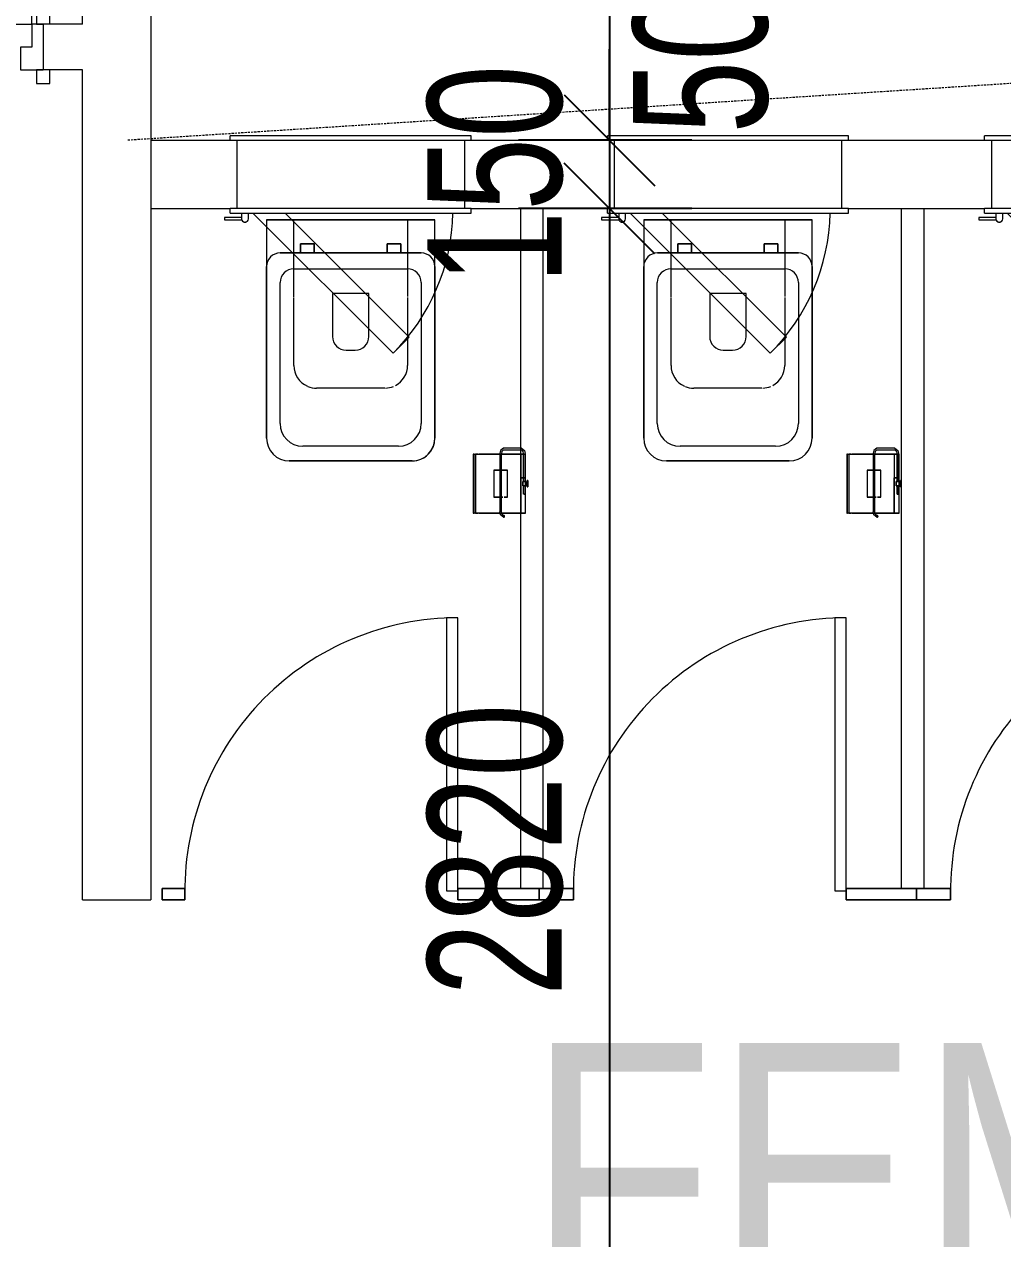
# Model space of a CAD drawing. Header units: millimetres. Extents: x 10569 to 232243, y -25347 to 80743.
# Drawn here: x 80986 to 83137, y 40282 to 42952 of the extents above; entities that cross this region are included whole.
import ezdxf

# ---------------------------------------------------------------- set-up
doc = ezdxf.new("R2010")
doc.units = ezdxf.units.MM
doc.linetypes.add('Hidden', pattern=[7.14375, 4.7625, -2.38125])
for name, color, linetype, lineweight in [('A-ANNO-DIMS', 211, 'Continuous', 5), ('A-DETL-HDLN', 90, 'Hidden', 9), ('A-DOOR', 31, 'Continuous', 20), ('A-DOOR-FRAM', 31, 'Continuous', 30), ('A-WALL', 113, 'Continuous', 20), ('G-ANNO-TEXT', 231, 'Continuous', 5), ('P-SANR-FIXT', 6, 'Continuous', 9)]:
    doc.layers.add(name, color=color, linetype=linetype, lineweight=lineweight)
doc.styles.add('Arial_2', font='arial.ttf', dxfattribs={"width": 0.7, "height": 295.05988})
doc.styles.add('Swis721 BT_5', font='swiss.ttf', dxfattribs={"width": 0.85, "height": 567.642527})
doc.dimstyles.new('Linear_-_1_5mm_Arial', dxfattribs={"dimscale": 304.8, "dimtxt": 300, "dimasz": 0.656168, "dimexe": 0.656168, "dimexo": 0.0625, "dimgap": 0.328084, "dimtad": 1, "dimdec": 0, "dimzin": 0, "dimdsep": 46, "dimtxsty": 'Arial_2', "dimblk1": 'OBLIQUE', "dimblk2": 'OBLIQUE', "dimsah": 1, "dimcen": 0.09, "dimadec": 0, "dimazin": 0, "dimtfac": 1, "dimtdec": 4, "dimtix": 1, "dimtmove": 0, "dimatfit": 3, "dimfxl": 0.656168, "dimfxlon": 1, "dimtvp": 1, "dimtolj": 1, "dimtzin": 0, "dimarcsym": 2})
doc.dimstyles.new('Linear_-_1_5mm_Arial_1', dxfattribs={"dimscale": 304.8, "dimtxt": 300, "dimasz": 0.656168, "dimexe": 0.656168, "dimexo": 0.0625, "dimgap": 0.328084, "dimtad": 1, "dimdec": 0, "dimzin": 0, "dimdsep": 46, "dimtxsty": 'Arial_2', "dimblk1": 'OBLIQUE', "dimblk2": 'OBLIQUE', "dimsah": 1, "dimcen": 0.09, "dimadec": 0, "dimazin": 0, "dimtfac": 1, "dimtdec": 4, "dimtix": 1, "dimtmove": 2, "dimatfit": 3, "dimfxl": 0.656168, "dimfxlon": 1, "dimtvp": 1, "dimtolj": 1, "dimtzin": 0, "dimarcsym": 2})

# ---------------------------------------------------------------- blocks, each defined once
blk = doc.blocks.new('DLN-Single Door__X01_ - _M08_1300 x 2450 _WH_-16935537-TENDER DRAFT G_F')
at = {"layer": 'A-DOOR', "lineweight": 15}
for p, q in [((-660, 80), (-690, 80)), ((-690, 80), (-690, 50)), ((-660, 50), (-660, 80)), ((690, 80), (660, 80)), ((660, 80), (660, 50)), ((690, 50), (690, 80)), ((-675, 50), (-660, 50)), ((660, 50), (675, 50)), ((-690, -50), (-690, -80)), ((-660, -50), (-675, -50)), ((-660, -80), (-660, -50)), ((-600, -50), (-650, -50)), ((-650, -50), (-650, -1350)), ((-600, -1350), (-600, -50)), ((675, -50), (660, -50)), ((660, -50), (660, -80)), ((690, -80), (690, -50)), ((-690, -80), (-660, -80)), ((660, -80), (690, -80)), ((-650, -1350), (-600, -1350))]:
    blk.add_line(p, q, dxfattribs=at)
blk.add_arc((-650, -50), 1300, 270, 0.5, dxfattribs=at)
at = {"layer": 'A-DOOR-FRAM', "lineweight": 15}
for p, q in [((-625, 50), (-675, 50)), ((-625, 0), (-625, 50)), ((625, 50), (625, 0)), ((675, 50), (625, 50)), ((-650, -50), (-650, 0)), ((-650, 0), (-625, 0)), ((625, 0), (650, 0)), ((650, 0), (650, -50)), ((-675, -50), (-650, -50)), ((650, -50), (675, -50))]:
    blk.add_line(p, q, dxfattribs=at)
blk = doc.blocks.new('DLN_Toilet - DLN_Toilet-V355-TENDER DRAFT G_F')
at = {"layer": 'P-SANR-FIXT'}
for p, q in [((135, 700), (-135, 700)), ((-135, 700), (135, 700)), ((135, 700), (-135, 700)), ((-105, 667.8), (105.2, 667.8)), ((-185, 650), (-185, 272.8)), ((-185, 272.8), (-185, 650)), ((-185, 650), (-185, 272.8)), ((185, 272.8), (185, 650)), ((185, 650), (185, 272.8)), ((185, 272.8), (185, 650)), ((-155, 307.8), (-155, 617.8)), ((155.2, 617.8), (155.2, 307.8)), ((-75, 540), (75, 540)), ((-125, 340.5), (-125, 490)), ((125, 490), (125, 340.6)), ((10, 456.5), (-10, 456.5)), ((-40, 426.5), (-40, 331.7)), ((40, 331.7), (40, 426.5)), ((-125, 277.8), (-125, 338.8)), ((-40, 331.7), (40, 331.7)), ((125, 338.9), (125, 277.9)), ((-185, 272.8), (-185, 170)), ((125.2, 277.8), (-125, 277.8)), ((-125, 242.8), (-125, 277.8)), ((125, 277.9), (125, 242.8)), ((185, 170), (185, 272.8)), ((-155, 242.8), (155, 242.8)), ((-110, 242.8), (-155, 242.8)), ((-125, 170), (-125, 242.8)), ((-80, 242.8), (-110, 242.8)), ((-80, 242.8), (-110, 242.8)), ((-110, 242.8), (-110, 222.8)), ((-110, 222.8), (-110, 242.8)), ((-110, 242.8), (-80, 242.8)), ((80, 242.8), (-80, 242.8)), ((-80, 222.8), (-80, 242.8)), ((-80, 242.8), (-80, 222.8)), ((110, 242.8), (80, 242.8)), ((110, 242.8), (80, 242.8)), ((80, 242.8), (80, 222.8)), ((80, 222.8), (80, 242.8)), ((80, 242.8), (110, 242.8)), ((155, 242.8), (110, 242.8)), ((110, 222.8), (110, 242.8)), ((110, 242.8), (110, 222.8)), ((125, 242.8), (125, 170)), ((-110, 222.8), (-80, 222.8)), ((-80, 222.8), (-110, 222.8)), ((80, 222.8), (110, 222.8)), ((110, 222.8), (80, 222.8)), ((-185, 170), (185, 170)), ((-125, 170), (-185, 170)), ((125, 170), (-125, 170)), ((185, 170), (125, 170))]:
    blk.add_line(p, q, dxfattribs=at)
for centre, radius, start, end in [((-135, 650), 50, 90, 180), ((-135, 650), 50, 90, 180), ((-135, 650), 50, 90, 180), ((135, 650), 50, 0, 90), ((135, 650), 50, 0, 90), ((135, 650), 50, 0, 90), ((-105, 617.8), 50, 90, 180), ((105.2, 617.8), 50, 0, 90), ((-75, 490), 50, 118.0175, 180), ((-75, 490), 50, 92.0659, 112.5), ((75, 490), 50, 67.5, 90), ((75, 490), 50, 0, 66.0442), ((-10, 426.5), 30, 90, 180), ((10, 426.5), 30, 360, 90), ((-125, 307.8), 30, 180, 270), ((125.2, 307.8), 30, 270, 0), ((-155, 272.8), 30, 180, 270), ((-155, 272.8), 30, 180, 270), ((155, 272.8), 30, 270, 0), ((155, 272.8), 30, 270, 0)]:
    blk.add_arc(centre, radius, start, end, dxfattribs=at)
blk = doc.blocks.new('DLN_Toilet - DLN_Toilet-V356-TENDER DRAFT G_F')
at = {"layer": 'P-SANR-FIXT'}
for p, q in [((135, 700), (-135, 700)), ((-135, 700), (135, 700)), ((135, 700), (-135, 700)), ((-105, 667.8), (105.2, 667.8)), ((-185, 650), (-185, 272.8)), ((-185, 272.8), (-185, 650)), ((-185, 650), (-185, 272.8)), ((185, 272.8), (185, 650)), ((185, 650), (185, 272.8)), ((185, 272.8), (185, 650)), ((-155, 307.8), (-155, 617.8)), ((155.2, 617.8), (155.2, 307.8)), ((-75, 540), (75, 540)), ((-125, 340.5), (-125, 490)), ((125, 490), (125, 340.6)), ((10, 456.5), (-10, 456.5)), ((-40, 426.5), (-40, 331.7)), ((40, 331.7), (40, 426.5)), ((-125, 277.8), (-125, 338.8)), ((-40, 331.7), (40, 331.7)), ((125, 338.9), (125, 277.9)), ((-185, 272.8), (-185, 170)), ((125.2, 277.8), (-125, 277.8)), ((-125, 242.8), (-125, 277.8)), ((125, 277.9), (125, 242.8)), ((185, 170), (185, 272.8)), ((-155, 242.8), (155, 242.8)), ((-110, 242.8), (-155, 242.8)), ((-125, 170), (-125, 242.8)), ((-80, 242.8), (-110, 242.8)), ((-80, 242.8), (-110, 242.8)), ((-110, 242.8), (-110, 222.8)), ((-110, 222.8), (-110, 242.8)), ((-110, 242.8), (-80, 242.8)), ((80, 242.8), (-80, 242.8)), ((-80, 222.8), (-80, 242.8)), ((-80, 242.8), (-80, 222.8)), ((110, 242.8), (80, 242.8)), ((110, 242.8), (80, 242.8)), ((80, 242.8), (80, 222.8)), ((80, 222.8), (80, 242.8)), ((80, 242.8), (110, 242.8)), ((155, 242.8), (110, 242.8)), ((110, 222.8), (110, 242.8)), ((110, 242.8), (110, 222.8)), ((125, 242.8), (125, 170)), ((-110, 222.8), (-80, 222.8)), ((-80, 222.8), (-110, 222.8)), ((80, 222.8), (110, 222.8)), ((110, 222.8), (80, 222.8)), ((-185, 170), (185, 170)), ((-125, 170), (-185, 170)), ((125, 170), (-125, 170)), ((185, 170), (125, 170))]:
    blk.add_line(p, q, dxfattribs=at)
for centre, radius, start, end in [((-135, 650), 50, 90, 180), ((-135, 650), 50, 90, 180), ((-135, 650), 50, 112.5, 180), ((-135, 650), 50, 90, 112.5), ((135, 650), 50, 0, 90), ((135, 650), 50, 0, 90), ((135, 650), 50, 0, 90), ((-105, 617.8), 50, 90, 180), ((105.2, 617.8), 50, 0, 90), ((-75, 490), 50, 118.0175, 180), ((-75, 490), 50, 92.0659, 112.5), ((75, 490), 50, 67.5, 90), ((75, 490), 50, 0, 66.0442), ((-10, 426.5), 30, 90, 180), ((10, 426.5), 30, 360, 90), ((-125, 307.8), 30, 180, 270), ((125.2, 307.8), 30, 270, 0), ((-155, 272.8), 30, 180, 270), ((-155, 272.8), 30, 180, 270), ((155, 272.8), 30, 270, 0), ((155, 272.8), 30, 270, 0)]:
    blk.add_arc(centre, radius, start, end, dxfattribs=at)
blk = doc.blocks.new('DLN-Access Panel__AP01_ - _AP04_ 450 x 650 _WH_-V446-TENDER DRAFT G_F')
at = {"layer": 'A-DOOR', "lineweight": 15}
for p, q in [((-265, 75), (-265, 85)), ((265, 85), (-265, 85)), ((265, 75), (265, 85)), ((-265, 75), (265, 75)), ((-265, -85), (-265, -75)), ((265, -75), (-265, -75)), ((265, -85), (265, -75)), ((-240, -95), (-277.5, -95)), ((-277.5, -95), (-277.5, -100)), ((-277.5, -100), (-239.6, -100)), ((-265, -85), (265, -85)), ((-240, -85), (-240, -97.5)), ((-225, -97.5), (-225, -85)), ((-215, -85), (93.2, -393.2)), ((128.6, -357.8), (-144.3, -85)), ((93.2, -393.2), (128.6, -357.8))]:
    blk.add_line(p, q, dxfattribs=at)
for centre, radius, start, end in [((-232.5, -97.5), 7.5, 180, 0), ((-232.5, -97.5), 7.5, 199.4712, 301.6259), ((-232.5, -97.5), 7.5, 240, 300), ((-232.5, -97.5), 7.5, 243.2518, 301.6259), ((-225, -75), 450, 315, 358.7079)]:
    blk.add_arc(centre, radius, start, end, dxfattribs=at)
at = {"layer": 'A-DOOR-FRAM', "lineweight": 15}
for p, q in [((-250, 75), (-250, -75)), ((250, 75), (250, -75))]:
    blk.add_line(p, q, dxfattribs=at)
blk = doc.blocks.new('DLN_Partition Door - 600x2100_100x25 _WH_GH_-15329693-TENDER DRAFT G_F')
at = {"layer": 'A-DOOR', "lineweight": 9}
for p, q in [((20, -509.1), (20, -534.1)), ((620, -509.1), (20, -509.1)), ((620, -534.1), (620, -509.1)), ((20, -534.1), (620, -534.1))]:
    blk.add_line(p, q, dxfattribs=at)
blk.add_arc((20, -534.1), 600, 0, 90.5, dxfattribs=at)
at = {"layer": 'P-SANR-FIXT'}
for p, q in [((25, 115.9), (0, 115.9)), ((0, 115.9), (0, 65.9)), ((0, 65.9), (0, 115.9)), ((0, 115.9), (25, 115.9)), ((25, 65.9), (25, 115.9)), ((25, 115.9), (25, 65.9)), ((0, 65.9), (25, 65.9)), ((25, 65.9), (0, 65.9)), ((25, -534.1), (0, -534.1)), ((0, -534.1), (0, -713.3)), ((0, -713.3), (0, -534.1)), ((0, -534.1), (25, -534.1)), ((25, -713.3), (25, -534.1)), ((25, -534.1), (25, -671.6)), ((25, -671.6), (25, -713.3)), ((0, -713.3), (25, -713.3)), ((25, -713.3), (0, -713.3))]:
    blk.add_line(p, q, dxfattribs=at)
blk = doc.blocks.new('FP_608-TENDER DRAFT G_F')
at = {"layer": 'P-SANR-FIXT'}
blk.add_line((-12.7, -6.1), (-65, -6.1), dxfattribs=at)
blk = doc.blocks.new('FP_609-TENDER DRAFT G_F')
at = {"layer": 'P-SANR-FIXT'}
blk.add_line((-65, -120.1), (65, -120.1), dxfattribs=at)
blk = doc.blocks.new('FP_610-TENDER DRAFT G_F')
at = {"layer": 'P-SANR-FIXT'}
for p, q in [((30, -45), (-30, -45)), ((-30, -75), (30, -75))]:
    blk.add_line(p, q, dxfattribs=at)
blk = doc.blocks.new('FP_611-TENDER DRAFT G_F')
at = {"layer": 'P-SANR-FIXT'}
for p, q in [((65, -5), (-65, -5)), ((-65, -115), (65, -115))]:
    blk.add_line(p, q, dxfattribs=at)
blk = doc.blocks.new('FP_612-TENDER DRAFT G_F')
at = {"layer": 'P-SANR-FIXT'}
for p, q in [((-3, -2), (-3, -5)), ((3, -5), (3, -2))]:
    blk.add_line(p, q, dxfattribs=at)
blk = doc.blocks.new('FP_613-TENDER DRAFT G_F')
at = {"layer": 'P-SANR-FIXT'}
for p, q in [((-7, 0), (-7, -2)), ((7, -2), (7, 0))]:
    blk.add_line(p, q, dxfattribs=at)
blk = doc.blocks.new('FP_614-TENDER DRAFT G_F')
at = {"layer": 'P-SANR-FIXT'}
for p, q in [((-5, -5), (-5, -6.1)), ((-5, -10.1), (-5, -11)), ((5, -6.1), (5, -5)), ((5, -11), (5, -10.1))]:
    blk.add_line(p, q, dxfattribs=at)
blk = doc.blocks.new('FP_615-TENDER DRAFT G_F')
at = {"layer": 'P-SANR-FIXT'}
for p, q in [((-5, -6.1), (-66.1, -6.1)), ((23.2, -6.1), (5, -6.1))]:
    blk.add_line(p, q, dxfattribs=at)
blk = doc.blocks.new('FP_616-TENDER DRAFT G_F')
at = {"layer": 'P-SANR-FIXT'}
for p, q in [((-66.1, -10.1), (-5, -10.1)), ((5, -10.1), (23.2, -10.1))]:
    blk.add_line(p, q, dxfattribs=at)
blk = doc.blocks.new('FP_617-TENDER DRAFT G_F')
at = {"layer": 'P-SANR-FIXT', "flags": 128}
blk.add_lwpolyline([(-78.1, -14.1), (-73.2, -7.6), (-66.1, -6.1)], dxfattribs=at)
blk = doc.blocks.new('FP_618-TENDER DRAFT G_F')
at = {"layer": 'P-SANR-FIXT', "flags": 128}
blk.add_lwpolyline([(-74.1, -14.1), (-70.8, -10.9), (-66.1, -10.1)], dxfattribs=at)
blk = doc.blocks.new('FP_619-TENDER DRAFT G_F')
at = {"layer": 'P-SANR-FIXT'}
for p, q in [((-78.1, -14.1), (-78.1, -54)), ((-74.1, -54), (-74.1, -14.1))]:
    blk.add_line(p, q, dxfattribs=at)
blk = doc.blocks.new('FP_620-TENDER DRAFT G_F')
at = {"layer": 'P-SANR-FIXT', "flags": 128}
blk.add_lwpolyline([(-74.1, -54), (-70.8, -57.2), (-66.1, -58)], dxfattribs=at)
blk = doc.blocks.new('FP_621-TENDER DRAFT G_F')
at = {"layer": 'P-SANR-FIXT', "flags": 128}
blk.add_lwpolyline([(-78.1, -54), (-73.2, -60.5), (-66.1, -62)], dxfattribs=at)
blk = doc.blocks.new('FP_622-TENDER DRAFT G_F')
at = {"layer": 'P-SANR-FIXT'}
for p, q in [((-30, -58), (-65, -58)), ((30, -58), (-30, -58)), ((61.8, -58), (30, -58))]:
    blk.add_line(p, q, dxfattribs=at)
blk = doc.blocks.new('FP_623-TENDER DRAFT G_F')
at = {"layer": 'P-SANR-FIXT'}
for p, q in [((-65, -62), (-30, -62)), ((-30, -62), (30, -62)), ((30, -62), (61.8, -62))]:
    blk.add_line(p, q, dxfattribs=at)
blk = doc.blocks.new('FP_624-TENDER DRAFT G_F')
at = {"layer": 'P-SANR-FIXT'}
for p, q in [((65, -57.4), (61.8, -58)), ((69.8, -54), (66.4, -57.2))]:
    blk.add_line(p, q, dxfattribs=at)
blk = doc.blocks.new('FP_625-TENDER DRAFT G_F')
at = {"layer": 'P-SANR-FIXT'}
blk.add_line((65, -61.3), (61.8, -62), dxfattribs=at)
at = {"layer": 'P-SANR-FIXT', "flags": 128}
blk.add_lwpolyline([(73.8, -54), (68.8, -60.5), (65, -61.3)], dxfattribs=at)
blk = doc.blocks.new('FP_626-TENDER DRAFT G_F')
at = {"layer": 'P-SANR-FIXT'}
for p, q in [((69.8, -52.8), (69.8, -54)), ((73.8, -54), (73.8, -52.8))]:
    blk.add_line(p, q, dxfattribs=at)
blk = doc.blocks.new('DLN_Toilet Paper Roll - DLN_Toilet Paper Roll-V607-TENDER DRAFT G_F')
at = {"layer": 'P-SANR-FIXT'}
for p, q in [((-7, 0), (7, 0)), ((7, 0), (-7, 0)), ((-65, -6.9), (-65, -5)), ((-65, -5), (-65, -6.9)), ((-65, -6.5), (-65, -6.9)), ((-65, -6.9), (-65, -6.5)), ((-65, -15.5), (-65, -6.9)), ((-65, -6.9), (-65, -7.3)), ((-65, -6.9), (-12.7, -6.9)), ((-65, -7.3), (-65, -7.8)), ((-65, -7.8), (-65, -8.3)), ((-65, -8.3), (-65, -8.8)), ((-65, -8.8), (-65, -9.3)), ((-65, -9.3), (-65, -9.7)), ((-65, -9.7), (-65, -9.9)), ((-65, -9.9), (-65, -15.6)), ((-65, -59.7), (-65, -12.4)), ((-65, -12.4), (-65, -21.1)), ((-65, -120.1), (-65, -15.5)), ((-65, -15.5), (-12.7, -15.5)), ((-65, -15.6), (-65, -37.5)), ((-65, -21.1), (-65, -32.5)), ((-12.7, -6.5), (-12.7, -6.9)), ((-12.7, -6.9), (-12.7, -6.5)), ((-12.7, -6.9), (-12.7, -7.3)), ((-12.7, -15.5), (-12.7, -6.9)), ((-12.7, -7.3), (-12.7, -7.8)), ((-12.7, -7.8), (-12.7, -8.3)), ((-12.7, -8.3), (-12.7, -8.8)), ((-12.7, -8.8), (-12.7, -9.7)), ((-12.7, -9.7), (-12.7, -9.9)), ((-12.7, -9.9), (-12.7, -15.5)), ((-12.7, -15.5), (65, -15.5)), ((65, -15.5), (-12.7, -15.5)), ((-7, -2), (7, -2)), ((7, -2), (-7, -2)), ((-5, -5), (5, -5)), ((-1.3, -5), (-5, -5)), ((-5, -11), (-2.5, -11)), ((5, -11), (-5, -11)), ((-3, -2), (3, -2)), ((3, -2), (-3, -2)), ((-3, -5), (-1.5, -5)), ((-1.5, -5), (-3, -5)), ((-2.5, -11), (2.5, -11)), ((-1.5, -5), (1.5, -5)), ((1.5, -5), (-1.5, -5)), ((1.3, -5), (-1.3, -5)), ((5, -5), (1.3, -5)), ((1.5, -5), (3, -5)), ((3, -5), (1.5, -5)), ((2.5, -11), (5, -11)), ((23.2, -9.3), (23.2, -6.9)), ((23.2, -6.9), (23.2, -9.3)), ((65, -15.1), (65, -5)), ((65, -5), (65, -15.1)), ((65, -21.1), (65, -15.1)), ((65, -15.1), (65, -59.7)), ((65, -15.6), (65, -15.5)), ((65, -15.5), (65, -120.1)), ((65, -37.5), (65, -15.6)), ((65, -32.5), (65, -21.1)), ((-65, -32.5), (-65, -45)), ((-65, -37.8), (-65, -59)), ((-65, -45.5), (-65, -45)), ((-65, -45), (-65, -45.5)), ((-65, -47), (-65, -45.5)), ((-65, -45.5), (-65, -47)), ((-65, -47), (-65, -59.3)), ((-65, -49.4), (-65, -47)), ((-65, -47), (-65, -56.1)), ((-65, -52.5), (-65, -49.4)), ((-65, -56.1), (-65, -52.5)), ((-30, -45.5), (-30, -45)), ((-30, -45), (-30, -45.5)), ((-30, -49.4), (-30, -45.5)), ((-30, -45.5), (-30, -55.1)), ((-30, -52.5), (-30, -49.4)), ((-30, -56.1), (-30, -52.5)), ((30, -49.4), (30, -45)), ((30, -45), (30, -45.5)), ((30, -45.5), (30, -47)), ((30, -47), (30, -49.4)), ((30, -52.5), (30, -49.6)), ((30, -49.6), (30, -52.5)), ((65, -45), (65, -32.5)), ((65, -59), (65, -37.8)), ((65, -49.4), (65, -45)), ((65, -45), (65, -45.5)), ((65, -45.5), (65, -47)), ((65, -59.7), (65, -47)), ((65, -47), (65, -49.4)), ((65, -52.5), (65, -49.4)), ((65, -49.4), (65, -52.5)), ((65, -56.1), (65, -52.5)), ((65, -52.5), (65, -56.1)), ((-65, -59.3), (-65, -56.1)), ((-65, -56.1), (-65, -59.7)), ((-65, -59.8), (-65, -78.6)), ((-65, -96.9), (-65, -60)), ((-65, -60), (-65, -63.9)), ((-65, -60.8), (-65, -73)), ((-65, -63.9), (-65, -60.8)), ((-65, -67.5), (-65, -63.9)), ((-65, -63.9), (-65, -67.5)), ((-65, -73), (-65, -67.5)), ((-65, -67.5), (-65, -70.6)), ((-65, -70.6), (-65, -73)), ((-65, -74.5), (-65, -73)), ((-65, -73), (-65, -74.5)), ((-65, -75), (-65, -74.5)), ((-65, -74.5), (-65, -75)), ((-65, -75), (-65, -87.5)), ((-65, -79.9), (-65, -95.2)), ((-30, -55.7), (-30, -55)), ((-30, -55), (-30, -55.7)), ((-30, -56.5), (-30, -55.7)), ((-30, -55.7), (-30, -56.5)), ((-30, -59.7), (-30, -56.2)), ((-30, -58.7), (-30, -56.5)), ((-30, -56.5), (-30, -57.5)), ((-30, -57.5), (-30, -61.3)), ((-30, -62.5), (-30, -58.7)), ((-30, -63.9), (-30, -60)), ((-30, -61.3), (-30, -62.5)), ((-30, -65), (-30, -62.5)), ((-30, -62.5), (-30, -64.3)), ((-30, -64.3), (-30, -65)), ((-30, -70.4), (-30, -65.2)), ((-30, -65.2), (-30, -67.5)), ((-30, -67.5), (-30, -70.4)), ((-30, -74.5), (-30, -70.6)), ((-30, -70.6), (-30, -75)), ((-30, -75), (-30, -74.5)), ((30, -63.5), (30, -55)), ((30, -55), (30, -55.2)), ((30, -55.2), (30, -58.7)), ((30, -56.1), (30, -59.7)), ((30, -58.7), (30, -60)), ((30, -60), (30, -61.3)), ((30, -60), (30, -63.8)), ((30, -61.3), (30, -62.5)), ((30, -62.5), (30, -63.5)), ((30, -64.3), (30, -63.5)), ((30, -63.5), (30, -64.3)), ((30, -63.9), (30, -67.5)), ((30, -65), (30, -64.3)), ((30, -64.3), (30, -65)), ((30, -75), (30, -64.9)), ((30, -67.5), (30, -70.6)), ((30, -70.6), (30, -73)), ((30, -73), (30, -74.5)), ((30, -74.5), (30, -75)), ((65, -59.7), (65, -56.1)), ((65, -56.1), (65, -59.7)), ((65, -78.6), (65, -59.8)), ((65, -73), (65, -60)), ((65, -60), (65, -96.9)), ((65, -63.9), (65, -60)), ((65, -60), (65, -63.9)), ((65, -67.5), (65, -63.9)), ((65, -63.9), (65, -67.5)), ((65, -70.6), (65, -67.5)), ((65, -67.5), (65, -70.6)), ((65, -73), (65, -70.6)), ((65, -70.6), (65, -73)), ((65, -74.5), (65, -73)), ((65, -73), (65, -74.5)), ((65, -75), (65, -74.5)), ((65, -74.5), (65, -75)), ((65, -96.9), (65, -75)), ((65, -95.2), (65, -79.9)), ((-65, -87.5), (-65, -96.9)), ((-65, -96.9), (-65, -107.7)), ((-65, -107.6), (-65, -98.9)), ((-65, -98.9), (-65, -107.6)), ((65, -107.7), (65, -96.9)), ((65, -107.6), (65, -98.9)), ((65, -98.9), (65, -107.6)), ((-65, -115), (-65, -109.9)), ((-65, -109.9), (-65, -113.1)), ((-65, -110), (-65, -113.7)), ((-65, -113.1), (-65, -115)), ((-65, -118.1), (-65, -120.1)), ((65, -118.1), (-65, -118.1)), ((-65, -120.1), (65, -120.1)), ((65, -113.1), (65, -109.9)), ((65, -109.9), (65, -115)), ((65, -113.7), (65, -110)), ((65, -115), (65, -113.1)), ((65, -120.1), (65, -118.1))]:
    blk.add_line(p, q, dxfattribs=at)
for start_param, end_param in [(0, 3.141593), (3.141593, 6.283185)]:
    blk.add_ellipse((71.8, -52.8), major_axis=(2, 0), ratio=0.802744, start_param=start_param, end_param=end_param, dxfattribs=at)
for points, knots in [([(-4.7, -6.8), (-4.8, -6.6), (-4.9, -6.3), (-5, -6.1), (-5, -6.1), (-5, -6.1)], [0.6, 0.6, 0.6, 0.6, 0.8, 0.9, 1, 1, 1, 1]), ([(-5, -6.1), (-5, -6.1), (-5, -6.2), (-4.9, -6.4), (-4.8, -6.7), (-4.8, -6.9)], [0, 0, 0, 0, 0.25, 0.5, 1, 1, 1, 1]), ([(-4.7, -7.8), (-4.7, -7.9), (-4.6, -8.3), (-4.7, -8.8), (-4.8, -9.3), (-4.9, -9.7), (-5, -10), (-5, -10.1), (-5, -10.1)], [0.2222222, 0.2222222, 0.2222222, 0.2222222, 0.3333333, 0.4444444, 0.5833333, 0.7222222, 0.8611111, 1, 1, 1, 1]), ([(-5, -10.1), (-5, -10.1), (-5, -10.1), (-4.9, -10), (-4.8, -9.8), (-4.8, -9.7), (-4.8, -9.6)], [0, 0, 0, 0, 0.2, 0.4, 0.7, 0.8, 0.8, 0.8, 0.8]), ([(5, -6.1), (5, -6.1), (5, -6.1), (4.9, -6.3), (4.8, -6.6), (4.7, -7), (4.6, -7.1)], [0, 0, 0, 0, 0.1, 0.2, 0.4, 0.5, 0.5, 0.5, 0.5]), ([(4.7, -7.8), (4.7, -7.8), (4.7, -7.7), (4.7, -7.5), (4.7, -7.4), (4.7, -7.3)], [0.7777778, 0.7777778, 0.7777778, 0.7777778, 0.7916667, 0.8611111, 0.8888889, 0.8888889, 0.8888889, 0.8888889]), ([(5, -10.1), (5, -10.1), (5, -10), (4.9, -9.8), (4.8, -9.3), (4.7, -8.7), (4.7, -8.3), (4.6, -8), (4.7, -7.9), (4.7, -7.8)], [0, 0, 0, 0, 0.1111111, 0.2222222, 0.4444444, 0.5833333, 0.6527778, 0.7222222, 0.7777778, 0.7777778, 0.7777778, 0.7777778]), ([(4.7, -9.3), (4.7, -9.5), (4.9, -9.8), (5, -10.1), (5, -10.1), (5, -10.1)], [0, 0, 0, 0, 0.4, 0.7, 1, 1, 1, 1]), ([(4.8, -6.9), (4.8, -6.7), (4.9, -6.4), (5, -6.2), (5, -6.1), (5, -6.1)], [0, 0, 0, 0, 0.5, 0.75, 1, 1, 1, 1])]:
    blk.add_open_spline(points, degree=3, knots=knots, dxfattribs=at)
for points in [[(-4.8, -6.9), (-4.8, -7.1), (-4.7, -7.2), (-4.7, -7.3)], [(-4.8, -9.6), (-4.7, -9.5), (-4.7, -9.4), (-4.7, -9.3)], [(-4.7, -9.3), (-4.6, -9.2), (-4.6, -8.9), (-4.5, -8.5), (-4.5, -8), (-4.5, -7.6), (-4.6, -7.1), (-4.7, -6.9), (-4.7, -6.8)], [(-4.7, -7.3), (-4.7, -7.5), (-4.7, -7.6), (-4.7, -7.8)], [(4.6, -7.1), (4.6, -7.3), (4.5, -7.6), (4.5, -8), (4.5, -8.5), (4.6, -8.9), (4.6, -9.2), (4.7, -9.3)], [(4.7, -7.3), (4.7, -7.2), (4.8, -7.1), (4.8, -6.9)]]:
    blk.add_open_spline(points, degree=3, dxfattribs=at)
for name in ['FP_613-TENDER DRAFT G_F', 'FP_617-TENDER DRAFT G_F', 'FP_619-TENDER DRAFT G_F', 'FP_618-TENDER DRAFT G_F', 'FP_615-TENDER DRAFT G_F', 'FP_616-TENDER DRAFT G_F', 'FP_611-TENDER DRAFT G_F', 'FP_608-TENDER DRAFT G_F', 'FP_614-TENDER DRAFT G_F', 'FP_612-TENDER DRAFT G_F', 'FP_610-TENDER DRAFT G_F', 'FP_626-TENDER DRAFT G_F', 'FP_621-TENDER DRAFT G_F', 'FP_620-TENDER DRAFT G_F', 'FP_622-TENDER DRAFT G_F', 'FP_623-TENDER DRAFT G_F', 'FP_624-TENDER DRAFT G_F', 'FP_625-TENDER DRAFT G_F', 'FP_609-TENDER DRAFT G_F']:
    blk.add_blockref(name, (0, 0), dxfattribs=at)
blk = doc.blocks.new('FP_628-TENDER DRAFT G_F')
at = {"layer": 'P-SANR-FIXT'}
blk.add_line((-12.7, -6.1), (-65, -6.1), dxfattribs=at)
blk = doc.blocks.new('FP_629-TENDER DRAFT G_F')
at = {"layer": 'P-SANR-FIXT'}
blk.add_line((-65, -120.1), (65, -120.1), dxfattribs=at)
blk = doc.blocks.new('FP_630-TENDER DRAFT G_F')
at = {"layer": 'P-SANR-FIXT'}
for p, q in [((30, -45), (-30, -45)), ((-30, -75), (30, -75))]:
    blk.add_line(p, q, dxfattribs=at)
blk = doc.blocks.new('FP_631-TENDER DRAFT G_F')
at = {"layer": 'P-SANR-FIXT'}
for p, q in [((65, -5), (-65, -5)), ((-65, -115), (65, -115))]:
    blk.add_line(p, q, dxfattribs=at)
blk = doc.blocks.new('FP_632-TENDER DRAFT G_F')
at = {"layer": 'P-SANR-FIXT'}
for p, q in [((-3, -2), (-3, -5)), ((3, -5), (3, -2))]:
    blk.add_line(p, q, dxfattribs=at)
blk = doc.blocks.new('FP_633-TENDER DRAFT G_F')
at = {"layer": 'P-SANR-FIXT'}
for p, q in [((-7, 0), (-7, -2)), ((7, -2), (7, 0))]:
    blk.add_line(p, q, dxfattribs=at)
blk = doc.blocks.new('FP_634-TENDER DRAFT G_F')
at = {"layer": 'P-SANR-FIXT'}
for p, q in [((-5, -5), (-5, -6.1)), ((-5, -10.1), (-5, -11)), ((5, -6.1), (5, -5)), ((5, -11), (5, -10.1))]:
    blk.add_line(p, q, dxfattribs=at)
blk = doc.blocks.new('FP_635-TENDER DRAFT G_F')
at = {"layer": 'P-SANR-FIXT'}
for p, q in [((-5, -6.1), (-66.1, -6.1)), ((23.2, -6.1), (5, -6.1))]:
    blk.add_line(p, q, dxfattribs=at)
blk = doc.blocks.new('FP_636-TENDER DRAFT G_F')
at = {"layer": 'P-SANR-FIXT'}
for p, q in [((-66.1, -10.1), (-5, -10.1)), ((5, -10.1), (23.2, -10.1))]:
    blk.add_line(p, q, dxfattribs=at)
blk = doc.blocks.new('FP_637-TENDER DRAFT G_F')
at = {"layer": 'P-SANR-FIXT', "flags": 128}
blk.add_lwpolyline([(-78.1, -14.1), (-73.2, -7.6), (-66.1, -6.1)], dxfattribs=at)
blk = doc.blocks.new('FP_638-TENDER DRAFT G_F')
at = {"layer": 'P-SANR-FIXT', "flags": 128}
blk.add_lwpolyline([(-74.1, -14.1), (-70.8, -10.9), (-66.1, -10.1)], dxfattribs=at)
blk = doc.blocks.new('FP_639-TENDER DRAFT G_F')
at = {"layer": 'P-SANR-FIXT'}
for p, q in [((-78.1, -14.1), (-78.1, -16.7)), ((-78.1, -16.7), (-78.1, -54)), ((-74.1, -16.7), (-74.1, -14.1)), ((-74.1, -54), (-74.1, -16.7))]:
    blk.add_line(p, q, dxfattribs=at)
blk = doc.blocks.new('FP_640-TENDER DRAFT G_F')
at = {"layer": 'P-SANR-FIXT', "flags": 128}
blk.add_lwpolyline([(-74.1, -54), (-70.8, -57.2), (-66.1, -58)], dxfattribs=at)
blk = doc.blocks.new('FP_641-TENDER DRAFT G_F')
at = {"layer": 'P-SANR-FIXT', "flags": 128}
blk.add_lwpolyline([(-78.1, -54), (-73.2, -60.5), (-66.1, -62)], dxfattribs=at)
blk = doc.blocks.new('FP_642-TENDER DRAFT G_F')
at = {"layer": 'P-SANR-FIXT'}
for p, q in [((-30, -58), (-65, -58)), ((30, -58), (-30, -58)), ((61.8, -58), (30, -58))]:
    blk.add_line(p, q, dxfattribs=at)
blk = doc.blocks.new('FP_643-TENDER DRAFT G_F')
at = {"layer": 'P-SANR-FIXT'}
for p, q in [((-65, -62), (-30, -62)), ((-30, -62), (30, -62)), ((30, -62), (61.8, -62))]:
    blk.add_line(p, q, dxfattribs=at)
blk = doc.blocks.new('FP_644-TENDER DRAFT G_F')
at = {"layer": 'P-SANR-FIXT'}
for p, q in [((65, -57.4), (61.8, -58)), ((69.8, -54), (66.4, -57.2))]:
    blk.add_line(p, q, dxfattribs=at)
blk = doc.blocks.new('FP_645-TENDER DRAFT G_F')
at = {"layer": 'P-SANR-FIXT'}
blk.add_line((65, -61.3), (61.8, -62), dxfattribs=at)
at = {"layer": 'P-SANR-FIXT', "flags": 128}
blk.add_lwpolyline([(73.8, -54), (68.8, -60.5), (65, -61.3)], dxfattribs=at)
blk = doc.blocks.new('FP_646-TENDER DRAFT G_F')
at = {"layer": 'P-SANR-FIXT'}
for p, q in [((69.8, -52.8), (69.8, -54)), ((73.8, -54), (73.8, -52.8))]:
    blk.add_line(p, q, dxfattribs=at)
blk = doc.blocks.new('DLN_Toilet Paper Roll - DLN_Toilet Paper Roll-V627-TENDER DRAFT G_F')
at = {"layer": 'P-SANR-FIXT'}
for p, q in [((-7, 0), (7, 0)), ((7, 0), (-7, 0)), ((-65, -6.9), (-65, -5)), ((-65, -5), (-65, -6.9)), ((-65, -6.5), (-65, -6.9)), ((-65, -6.9), (-65, -6.5)), ((-65, -15.5), (-65, -6.9)), ((-65, -6.9), (-65, -9.7)), ((-65, -6.9), (-12.7, -6.9)), ((-65, -9.7), (-65, -9.9)), ((-65, -9.9), (-65, -12.3)), ((-65, -12.3), (-65, -15.6)), ((-65, -15.1), (-65, -12.4)), ((-65, -12.4), (-65, -15.1)), ((-65, -15.5), (-12.7, -15.5)), ((-65, -59.7), (-65, -16.3)), ((-65, -16.3), (-65, -45)), ((-65, -120.1), (-65, -16.7)), ((-65, -16.7), (-65, -37.5)), ((-12.7, -6.5), (-12.7, -6.9)), ((-12.7, -6.9), (-12.7, -6.5)), ((-12.7, -6.9), (-12.7, -8.8)), ((-12.7, -15.5), (-12.7, -6.9)), ((-12.7, -8.8), (-12.7, -9.7)), ((-12.7, -9.7), (-12.7, -9.9)), ((-12.7, -9.9), (-12.7, -10.9)), ((-12.7, -10.9), (-12.7, -15.5)), ((-12.7, -15.5), (65, -15.5)), ((65, -15.5), (-12.7, -15.5)), ((-7, -2), (7, -2)), ((7, -2), (-7, -2)), ((-5, -5), (5, -5)), ((-1.3, -5), (-5, -5)), ((-5, -11), (-2.5, -11)), ((5, -11), (-5, -11)), ((-3, -2), (3, -2)), ((3, -2), (-3, -2)), ((-3, -5), (-1.5, -5)), ((-1.5, -5), (-3, -5)), ((-2.5, -11), (-1.3, -11)), ((-1.5, -5), (1.5, -5)), ((-0.8, -5), (-1.5, -5)), ((0, -5), (-1.3, -5)), ((-1.3, -11), (2.5, -11)), ((1.5, -5), (-0.8, -5)), ((1.3, -5), (0, -5)), ((5, -5), (1.3, -5)), ((1.5, -5), (3, -5)), ((3, -5), (1.5, -5)), ((2.5, -11), (5, -11)), ((23.2, -9.3), (23.2, -6.9)), ((23.2, -6.9), (23.2, -9.3)), ((65, -15.1), (65, -5)), ((65, -5), (65, -15.1)), ((65, -15.6), (65, -15.5)), ((65, -15.6), (65, -15.6)), ((65, -45), (65, -16.3)), ((65, -16.3), (65, -59.7)), ((65, -37.5), (65, -16.7)), ((65, -16.7), (65, -120.1)), ((-65, -37.8), (-65, -59)), ((-65, -45.5), (-65, -45)), ((-65, -45), (-65, -59.7)), ((-65, -59.3), (-65, -45.5)), ((-65, -47), (-65, -59.3)), ((-30, -45.5), (-30, -45)), ((-30, -45), (-30, -55.1)), ((-30, -49.4), (-30, -45.5)), ((-30, -56.1), (-30, -49.4)), ((30, -49.4), (30, -45)), ((30, -45), (30, -49.4)), ((30, -52.5), (30, -49.6)), ((30, -49.6), (30, -52.5)), ((65, -59), (65, -37.8)), ((65, -59.7), (65, -45)), ((65, -45), (65, -59.7)), ((65, -59.7), (65, -47)), ((-65, -59.8), (-65, -78.6)), ((-65, -96.9), (-65, -60)), ((-65, -60), (-65, -75)), ((-65, -60.8), (-65, -73)), ((-65, -75), (-65, -60.8)), ((-65, -75), (-65, -96.9)), ((-65, -79.9), (-65, -95.2)), ((-30, -55.7), (-30, -55)), ((-30, -55), (-30, -55.2)), ((-30, -55.2), (-30, -55.7)), ((-30, -56.5), (-30, -55.7)), ((-30, -55.7), (-30, -56.5)), ((-30, -59.7), (-30, -56.2)), ((-30, -58.7), (-30, -56.5)), ((-30, -56.5), (-30, -63.5)), ((-30, -60), (-30, -58.7)), ((-30, -61.3), (-30, -60)), ((-30, -63.9), (-30, -60)), ((-30, -62.5), (-30, -61.3)), ((-30, -64.8), (-30, -62.5)), ((-30, -63.5), (-30, -65)), ((-30, -65), (-30, -64.8)), ((-30, -70.4), (-30, -65.2)), ((-30, -65.2), (-30, -70.4)), ((-30, -75), (-30, -70.6)), ((-30, -70.6), (-30, -75)), ((30, -60), (30, -55)), ((30, -55), (30, -58.7)), ((30, -56.1), (30, -59.7)), ((30, -58.7), (30, -60)), ((30, -63.5), (30, -60)), ((30, -60), (30, -61.3)), ((30, -60), (30, -63.8)), ((30, -61.3), (30, -62.5)), ((30, -62.5), (30, -63.5)), ((30, -64.3), (30, -63.5)), ((30, -63.5), (30, -64.3)), ((30, -63.9), (30, -75)), ((30, -64.8), (30, -64.3)), ((30, -64.3), (30, -64.8)), ((30, -65), (30, -64.8)), ((30, -64.8), (30, -65)), ((30, -73), (30, -64.9)), ((30, -75), (30, -73)), ((65, -78.6), (65, -59.8)), ((65, -73), (65, -60)), ((65, -60), (65, -96.9)), ((65, -75), (65, -60)), ((65, -60), (65, -75)), ((65, -96.9), (65, -75)), ((65, -95.2), (65, -79.9)), ((-65, -96.9), (-65, -107.7)), ((-65, -107.6), (-65, -98.9)), ((-65, -98.9), (-65, -107.6)), ((65, -107.7), (65, -96.9)), ((65, -107.6), (65, -98.9)), ((65, -98.9), (65, -107.6)), ((-65, -115), (-65, -109.9)), ((-65, -109.9), (-65, -115)), ((-65, -110), (-65, -113.7)), ((-65, -118.1), (-65, -120.1)), ((65, -118.1), (-65, -118.1)), ((-65, -120.1), (65, -120.1)), ((65, -115), (65, -109.9)), ((65, -109.9), (65, -115)), ((65, -113.7), (65, -110)), ((65, -120.1), (65, -118.1))]:
    blk.add_line(p, q, dxfattribs=at)
for start_param, end_param in [(0, 3.141593), (3.141593, 6.283185)]:
    blk.add_ellipse((71.8, -52.8), major_axis=(2, 0), ratio=0.802744, start_param=start_param, end_param=end_param, dxfattribs=at)
for points, knots in [([(-4.7, -6.8), (-4.8, -6.6), (-4.9, -6.3), (-5, -6.1), (-5, -6.1), (-5, -6.1)], [0.6, 0.6, 0.6, 0.6, 0.8, 0.9, 1, 1, 1, 1]), ([(-5, -6.1), (-5, -6.1), (-5, -6.2), (-4.9, -6.4), (-4.8, -6.7), (-4.8, -6.9)], [0, 0, 0, 0, 0.25, 0.5, 1, 1, 1, 1]), ([(-4.7, -7.8), (-4.7, -7.9), (-4.6, -8.3), (-4.7, -8.8), (-4.8, -9.3), (-4.9, -9.7), (-5, -10), (-5, -10.1), (-5, -10.1)], [0.2222222, 0.2222222, 0.2222222, 0.2222222, 0.3333333, 0.4444444, 0.5833333, 0.7222222, 0.8611111, 1, 1, 1, 1]), ([(-5, -10.1), (-5, -10.1), (-5, -10.1), (-4.9, -10), (-4.8, -9.8), (-4.8, -9.7), (-4.8, -9.6)], [0, 0, 0, 0, 0.2, 0.4, 0.7, 0.8, 0.8, 0.8, 0.8]), ([(5, -6.1), (5, -6.1), (5, -6.1), (4.9, -6.3), (4.8, -6.6), (4.7, -7), (4.6, -7.1)], [0, 0, 0, 0, 0.1, 0.2, 0.4, 0.5, 0.5, 0.5, 0.5]), ([(4.7, -7.8), (4.7, -7.8), (4.7, -7.7), (4.7, -7.5), (4.7, -7.4), (4.7, -7.3)], [0.7777778, 0.7777778, 0.7777778, 0.7777778, 0.7916667, 0.8611111, 0.8888889, 0.8888889, 0.8888889, 0.8888889]), ([(5, -10.1), (5, -10.1), (5, -10), (4.9, -9.8), (4.8, -9.3), (4.7, -8.7), (4.7, -8.3), (4.6, -8), (4.7, -7.9), (4.7, -7.8)], [0, 0, 0, 0, 0.1111111, 0.2222222, 0.4444444, 0.5833333, 0.6527778, 0.7222222, 0.7777778, 0.7777778, 0.7777778, 0.7777778]), ([(4.7, -9.3), (4.7, -9.5), (4.9, -9.8), (5, -10.1), (5, -10.1), (5, -10.1)], [0, 0, 0, 0, 0.4, 0.7, 1, 1, 1, 1]), ([(4.8, -6.9), (4.8, -6.7), (4.9, -6.4), (5, -6.2), (5, -6.1), (5, -6.1)], [0, 0, 0, 0, 0.5, 0.75, 1, 1, 1, 1])]:
    blk.add_open_spline(points, degree=3, knots=knots, dxfattribs=at)
for points in [[(-4.8, -6.9), (-4.8, -7.1), (-4.7, -7.2), (-4.7, -7.3)], [(-4.8, -9.6), (-4.7, -9.5), (-4.7, -9.4), (-4.7, -9.3)], [(-4.7, -9.3), (-4.6, -9.2), (-4.6, -8.9), (-4.5, -8.5), (-4.5, -8), (-4.5, -7.6), (-4.6, -7.1), (-4.7, -6.9), (-4.7, -6.8)], [(-4.7, -7.3), (-4.7, -7.5), (-4.7, -7.6), (-4.7, -7.8)], [(4.6, -7.1), (4.6, -7.3), (4.5, -7.6), (4.5, -8), (4.5, -8.5), (4.6, -8.9), (4.6, -9.2), (4.7, -9.3)], [(4.7, -7.3), (4.7, -7.2), (4.8, -7.1), (4.8, -6.9)]]:
    blk.add_open_spline(points, degree=3, dxfattribs=at)
for name in ['FP_633-TENDER DRAFT G_F', 'FP_637-TENDER DRAFT G_F', 'FP_639-TENDER DRAFT G_F', 'FP_638-TENDER DRAFT G_F', 'FP_635-TENDER DRAFT G_F', 'FP_636-TENDER DRAFT G_F', 'FP_631-TENDER DRAFT G_F', 'FP_628-TENDER DRAFT G_F', 'FP_634-TENDER DRAFT G_F', 'FP_632-TENDER DRAFT G_F', 'FP_630-TENDER DRAFT G_F', 'FP_646-TENDER DRAFT G_F', 'FP_641-TENDER DRAFT G_F', 'FP_640-TENDER DRAFT G_F', 'FP_642-TENDER DRAFT G_F', 'FP_643-TENDER DRAFT G_F', 'FP_644-TENDER DRAFT G_F', 'FP_645-TENDER DRAFT G_F', 'FP_629-TENDER DRAFT G_F']:
    blk.add_blockref(name, (0, 0), dxfattribs=at)
blk = doc.blocks.new('DLN_Partition Door - 600x2100_100x25 _WH_GH_-15329694-TENDER DRAFT G_F')
at = {"layer": 'A-DOOR', "lineweight": 9}
for p, q in [((20, -509.1), (20, -534.1)), ((620, -509.1), (20, -509.1)), ((620, -534.1), (620, -509.1)), ((20, -534.1), (620, -534.1))]:
    blk.add_line(p, q, dxfattribs=at)
blk.add_arc((20, -534.1), 600, 0, 90.5, dxfattribs=at)
at = {"layer": 'P-SANR-FIXT'}
for p, q in [((25, 140.9), (0, 140.9)), ((0, 140.9), (0, 65.9)), ((0, 65.9), (0, 140.9)), ((0, 140.9), (25, 140.9)), ((25, 65.9), (25, 140.9)), ((25, 140.9), (25, 132.5)), ((25, 132.5), (25, 65.9)), ((0, 65.9), (25, 65.9)), ((25, 65.9), (0, 65.9)), ((25, -534.1), (0, -534.1)), ((0, -534.1), (0, -688.3)), ((0, -688.3), (0, -534.1)), ((0, -534.1), (25, -534.1)), ((25, -688.3), (25, -534.1)), ((25, -534.1), (25, -655)), ((25, -655), (25, -688.3)), ((0, -688.3), (25, -688.3)), ((25, -688.3), (0, -688.3))]:
    blk.add_line(p, q, dxfattribs=at)
blk = doc.blocks.new('DLN_Partition Door - 600x2100_100x25 _WH_GH_-V647-TENDER DRAFT G_F')
at = {"layer": 'A-DOOR', "lineweight": 9}
for p, q in [((20, -509.1), (20, -534.1)), ((620, -509.1), (20, -509.1)), ((620, -534.1), (620, -509.1)), ((20, -534.1), (620, -534.1))]:
    blk.add_line(p, q, dxfattribs=at)
blk.add_arc((20, -534.1), 600, 0, 90.5, dxfattribs=at)
at = {"layer": 'P-SANR-FIXT'}
for p, q in [((25, 140.9), (0, 140.9)), ((0, 140.9), (0, 65.9)), ((0, 65.9), (0, 140.9)), ((0, 140.9), (25, 140.9)), ((25, 65.9), (25, 140.9)), ((25, 140.9), (25, 124.2)), ((25, 124.2), (25, 65.9)), ((0, 65.9), (25, 65.9)), ((25, 65.9), (0, 65.9)), ((25, -534.1), (0, -534.1)), ((0, -534.1), (0, -688.3)), ((0, -688.3), (0, -534.1)), ((0, -534.1), (25, -534.1)), ((25, -688.3), (25, -534.1)), ((25, -534.1), (25, -663.3)), ((25, -663.3), (25, -688.3)), ((0, -688.3), (25, -688.3)), ((25, -688.3), (0, -688.3))]:
    blk.add_line(p, q, dxfattribs=at)
blk = doc.blocks.new('_Oblique')
at = {"color": 0, "linetype": 'ByBlock', "lineweight": -2}
blk.add_line((-0.5, -0.5), (0.5, 0.5), dxfattribs=at)
blk = doc.blocks.new('DIMBLOCK71-TENDER DRAFT G_F')
at = {"layer": 'A-ANNO-DIMS', "color": 0, "lineweight": -2, "transparency": 16777216}
for p, q in [((82453.8, 43197.5), (82072.8, 43197.5)), ((82272.8, 43197.5), (82272.8, 42697.5)), ((82453.8, 42697.5), (82072.8, 42697.5))]:
    blk.add_line(p, q, dxfattribs=at)
at = {"layer": 'Defpoints', "color": 0, "transparency": 16777216}
for p in [(82472.8, 43197.5), (82272.8, 42697.5), (82472.8, 42697.5)]:
    blk.add_point(p, dxfattribs=at)
at = {"layer": 'A-ANNO-DIMS', "color": 0, "lineweight": -2, "transparency": 16777216, "xscale": 200, "yscale": 200, "zscale": 200}
for p, rotation in [((82272.8, 43197.5), 90), ((82272.8, 42697.5), 270)]:
    blk.add_blockref('_Oblique', p, dxfattribs=dict(at, rotation=rotation))
at = {"layer": 'A-ANNO-DIMS', "color": 0, "transparency": 16777216, "insert": (82324.4, 42712.1), "char_height": 295.06, "width": 564.923, "attachment_point": 1, "rotation": 90, "line_spacing_factor": 0.938532, "style": 'Arial_2'}
blk.add_mtext('\\A1;500', dxfattribs=at)
blk = doc.blocks.new('DIMBLOCK72-TENDER DRAFT G_F')
at = {"layer": 'A-ANNO-DIMS', "color": 0, "lineweight": -2, "transparency": 16777216}
for p, q in [((82272.8, 42697.5), (82272.8, 42897.5)), ((82453.8, 42697.5), (82072.8, 42697.5)), ((82272.8, 42697.5), (82272.8, 42547.5)), ((82453.8, 42547.5), (82072.8, 42547.5)), ((82272.8, 42547.5), (82272.8, 42347.5))]:
    blk.add_line(p, q, dxfattribs=at)
at = {"layer": 'Defpoints', "color": 0, "transparency": 16777216}
for p in [(82472.8, 42697.5), (82272.8, 42547.5), (82472.8, 42547.5)]:
    blk.add_point(p, dxfattribs=at)
at = {"layer": 'A-ANNO-DIMS', "color": 0, "lineweight": -2, "transparency": 16777216, "xscale": 200, "yscale": 200, "zscale": 200}
for p, rotation in [((82272.8, 42697.5), 270), ((82272.8, 42547.5), 90)]:
    blk.add_blockref('_Oblique', p, dxfattribs=dict(at, rotation=rotation))
at = {"layer": 'A-ANNO-DIMS', "color": 0, "transparency": 16777216, "insert": (82022.2, 42622.5), "char_height": 295.06, "width": 564.923, "attachment_point": 5, "rotation": 90, "style": 'Arial_2'}
blk.add_mtext('\\A1;150', dxfattribs=at)
blk = doc.blocks.new('DIMBLOCK73-TENDER DRAFT G_F')
at = {"layer": 'A-ANNO-DIMS', "color": 0, "lineweight": -2, "transparency": 16777216}
for p, q in [((82453.8, 42547.5), (82072.8, 42547.5)), ((82272.8, 42547.5), (82272.8, 39727.5)), ((82453.8, 39727.5), (82072.8, 39727.5))]:
    blk.add_line(p, q, dxfattribs=at)
at = {"layer": 'Defpoints', "color": 0, "transparency": 16777216}
for p in [(82472.8, 42547.5), (82272.8, 39727.5), (82472.8, 39727.5)]:
    blk.add_point(p, dxfattribs=at)
at = {"layer": 'A-ANNO-DIMS', "color": 0, "lineweight": -2, "transparency": 16777216, "xscale": 200, "yscale": 200, "zscale": 200}
for p, rotation in [((82272.8, 42547.5), 90), ((82272.8, 39727.5), 270)]:
    blk.add_blockref('_Oblique', p, dxfattribs=dict(at, rotation=rotation))
at = {"layer": 'A-ANNO-DIMS', "color": 0, "transparency": 16777216, "insert": (82022.2, 41137.5), "char_height": 295.06, "width": 753.231, "attachment_point": 5, "rotation": 90, "style": 'Arial_2'}
blk.add_mtext('\\A1;2820', dxfattribs=at)

msp = doc.modelspace()

# ---------------------------------------------------------------- linework, layer by layer
at = {"layer": 'A-DETL-HDLN'}
msp.add_line((88989.29296, 43197.48546), (81214.29296, 42697.48546), dxfattribs=at)
at = {"layer": 'A-WALL'}
for p, q in [((81114.29296, 42952.48546), (81114.29296, 44867.48546)), ((81264.29296, 43197.48546), (81264.29296, 41027.48546)), ((81114.29296, 42952.48546), (81027.79296, 42952.48546)), ((81027.79296, 42952.48546), (81027.79296, 42852.48546)), ((81114.29296, 42852.48546), (81027.79296, 42852.48546)), ((81114.29296, 41027.48546), (81114.29296, 42852.48546)), ((81264.29296, 42697.48546), (81438.8763, 42697.48546)), ((81968.8763, 42697.48546), (82268.04296, 42697.48546)), ((82798.04296, 42697.48546), (83097.20963, 42697.48546)), ((81264.29296, 42547.48546), (81438.8763, 42547.48546)), ((81968.8763, 42547.48546), (82268.04296, 42547.48546)), ((82798.04296, 42547.48546), (83097.20963, 42547.48546)), ((81114.29296, 41027.48546), (81264.29296, 41027.48546))]:
    msp.add_line(p, q, dxfattribs=at)
at = {"layer": 'A-WALL', "lineweight": 9}
for p, q in [((82076.79296, 42547.48546), (82076.79296, 41052.48546)), ((82126.79296, 41052.48546), (82126.79296, 42547.48546)), ((82914.29296, 42547.48546), (82914.29296, 41052.48546)), ((82964.29296, 41052.48546), (82964.29296, 42547.48546)), ((82126.79296, 41052.48546), (82076.79296, 41052.48546)), ((82964.29296, 41052.48546), (82914.29296, 41052.48546))]:
    msp.add_line(p, q, dxfattribs=at)

# ---------------------------------------------------------------- block references
at = {"layer": 'A-DOOR', "lineweight": 15, "rotation": 180}
msp.add_blockref('DLN-Single Door__X01_ - _M08_1300 x 2450 _WH_-16935537-TENDER DRAFT G_F', (80352.79296, 42902.48546), dxfattribs=at)
at = {"layer": 'A-DOOR', "lineweight": 15}
for p in [(81703.8763, 42622.48546), (82533.04296, 42622.48546), (83362.20963, 42622.48546)]:
    msp.add_blockref('DLN-Access Panel__AP01_ - _AP04_ 450 x 650 _WH_-V446-TENDER DRAFT G_F', p, dxfattribs=at)
at = {"layer": 'P-SANR-FIXT'}
for name, p, rotation in [('DLN_Toilet - DLN_Toilet-V356-TENDER DRAFT G_F', (81703.8763, 42692.48546), 180), ('DLN_Toilet - DLN_Toilet-V355-TENDER DRAFT G_F', (82533.04296, 42692.48546), 180), ('DLN_Toilet Paper Roll - DLN_Toilet Paper Roll-V627-TENDER DRAFT G_F', (82093.45963, 41942.48546), 269.9999999999998), ('DLN_Toilet Paper Roll - DLN_Toilet Paper Roll-V607-TENDER DRAFT G_F', (82914.29296, 41942.48546), 269.9999999999998), ('DLN_Partition Door - 600x2100_100x25 _WH_GH_-15329693-TENDER DRAFT G_F', (81405.16329, 41027.48546), 89.9999999999998), ('DLN_Partition Door - 600x2100_100x25 _WH_GH_-15329694-TENDER DRAFT G_F', (82259.32996, 41027.48546), 89.9999999999998), ('DLN_Partition Door - 600x2100_100x25 _WH_GH_-V647-TENDER DRAFT G_F', (83088.49662, 41027.48546), 89.9999999999998)]:
    msp.add_blockref(name, p, dxfattribs=dict(at, rotation=rotation))

# ---------------------------------------------------------------- texts
at = {"layer": 'G-ANNO-TEXT', "color": 7, "insert": (82091.18459, 40712.42324), "char_height": 567.642527, "width": 4996.8, "attachment_point": 1, "line_spacing_factor": 1.00667, "style": 'Swis721 BT_5'}
msp.add_mtext('FEMALE LAV.', dxfattribs=at)

# ---------------------------------------------------------------- dimensions: what is measured, and where the dimension line sits
at = {"layer": 'A-ANNO-DIMS'}
dim = msp.add_linear_dim(base=(82272.81866, 42697.48546), p1=(82472.81866, 43197.48546), p2=(82472.81866, 42697.48546), angle=90, dimstyle='Linear_-_1_5mm_Arial_1', override={"dimpost": '<>', "dimfxl": 500}, dxfattribs=at)
dim.commit()
dim.dimension.update_dxf_attribs({"geometry": 'DIMBLOCK71-TENDER DRAFT G_F', "text_midpoint": (82521.13048, 42994.56238), "dimtype": 160, "text_rotation": 90})
for base, p1, p2, override, picture, middle in [((82272.81866, 42547.48546), (82472.81866, 42697.48546), (82472.81866, 42547.48546), {"dimpost": '<>', "dimfxl": 150}, 'DIMBLOCK72-TENDER DRAFT G_F', (82022.16905, 42622.48546)), ((82272.81866, 39727.48546), (82472.81866, 42547.48546), (82472.81866, 39727.48546), {"dimpost": '<>', "dimfxl": 2820}, 'DIMBLOCK73-TENDER DRAFT G_F', (82022.16905, 41137.48546))]:
    dim = msp.add_linear_dim(base=base, p1=p1, p2=p2, angle=90, dimstyle='Linear_-_1_5mm_Arial', override=override, dxfattribs=at)
    dim.commit()
    dim.dimension.update_dxf_attribs({"geometry": picture, "text_midpoint": middle})

doc.saveas('drawing.dxf')
